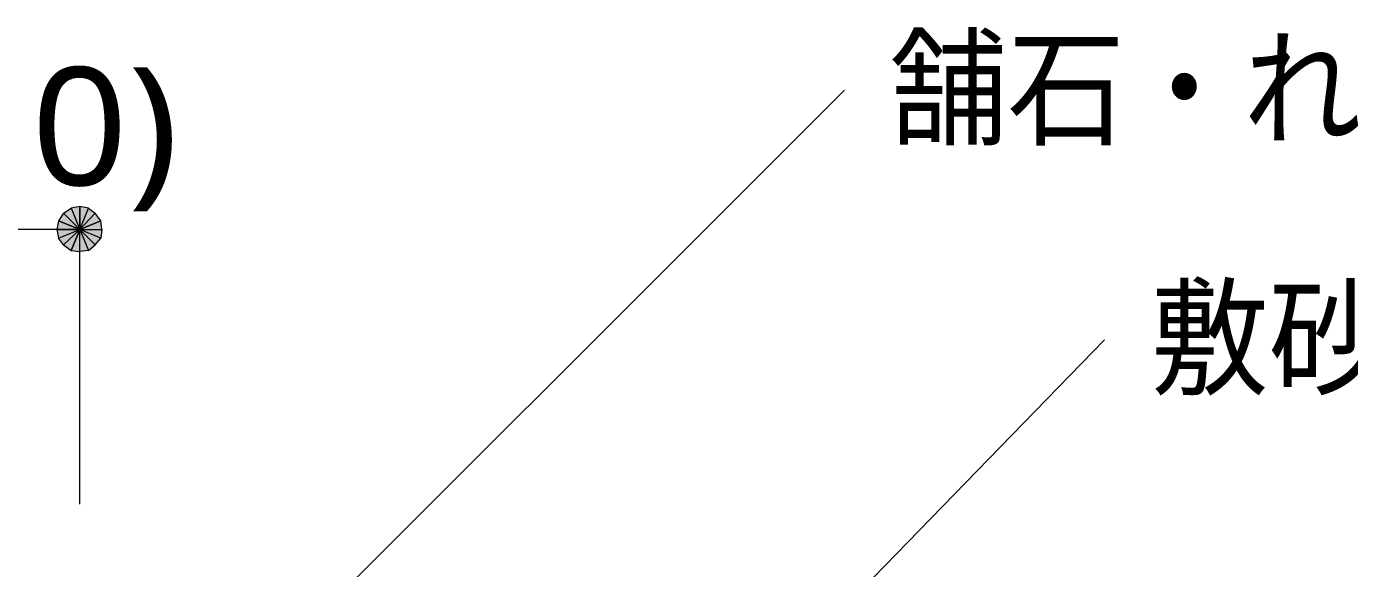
# Model space of a CAD drawing. Header units: millimetres. Extents: x 0 to 420, y 0 to 297.
# Drawn here: x 64.99 to 94.15, y 143.67 to 155.62 of the extents above; entities that cross this region are included whole.
import ezdxf
from ezdxf.enums import TextEntityAlignment as Align

# ---------------------------------------------------------------- set-up
doc = ezdxf.new("R2010")
doc.units = ezdxf.units.MM
doc.styles.add('kst32b', font='NotoSansJP-Variable.ttf')

msp = doc.modelspace()

# ---------------------------------------------------------------- hatches: boundary and pattern name
h = msp.add_hatch(color=7)
h.paths.add_polyline_path([(66.167, 151.659), (65.977, 151.617), (66.167, 151.151), (66.167, 151.659)])
h.paths.add_polyline_path([(65.977, 151.617), (66.167, 151.151), (65.807, 151.511), (65.977, 151.617)])
h.paths.add_polyline_path([(66.167, 151.151), (65.807, 151.511), (65.701, 151.342), (66.167, 151.151)])
h = msp.add_hatch(color=7)
h.paths.add_polyline_path([(66.633, 151.342), (66.506, 151.511), (66.167, 151.151), (66.633, 151.342)])
h.paths.add_polyline_path([(66.506, 151.511), (66.167, 151.151), (66.358, 151.617), (66.506, 151.511)])
h.paths.add_polyline_path([(66.167, 151.151), (66.358, 151.617), (66.167, 151.659), (66.167, 151.151)])
msp.add_hatch(color=7).paths.add_polyline_path([(65.701, 151.342), (65.659, 151.151), (66.167, 151.151), (65.701, 151.342)])
h = msp.add_hatch(color=7)
h.paths.add_polyline_path([(66.506, 150.812), (66.633, 150.961), (66.167, 151.151), (66.506, 150.812)])
h.paths.add_polyline_path([(66.633, 150.961), (66.167, 151.151), (66.654, 151.151), (66.633, 150.961)])
h.paths.add_polyline_path([(66.167, 151.151), (66.654, 151.151), (66.633, 151.342), (66.167, 151.151)])
h = msp.add_hatch(color=7)
h.paths.add_polyline_path([(65.659, 151.151), (65.701, 150.961), (66.167, 151.151), (65.659, 151.151)])
h.paths.add_polyline_path([(65.701, 150.961), (66.167, 151.151), (65.807, 150.812), (65.701, 150.961)])
h.paths.add_polyline_path([(66.167, 151.151), (65.807, 150.812), (65.977, 150.685), (66.167, 151.151)])
h = msp.add_hatch(color=7)
h.paths.add_polyline_path([(65.977, 150.685), (66.167, 150.664), (66.167, 151.151), (65.977, 150.685)])
h.paths.add_polyline_path([(66.167, 150.664), (66.167, 151.151), (66.358, 150.685), (66.167, 150.664)])
h.paths.add_polyline_path([(66.167, 151.151), (66.358, 150.685), (66.506, 150.812), (66.167, 151.151)])

# ---------------------------------------------------------------- linework, layer by layer
at = {"lineweight": 13}
for points in [[(69.046, 140.25), (83.016, 154.22)], [(66.167, 151.151), (64.008, 151.151)], [(66.167, 145.097), (66.167, 151.13)], [(63.754, 123), (88.752, 148.717)]]:
    msp.add_lwpolyline(points, dxfattribs=at)
at = {"lineweight": 0}
for points in [[(66.167, 151.659), (65.977, 151.617), (66.167, 151.151)], [(66.167, 151.151), (66.358, 151.617), (66.167, 151.659)], [(65.701, 151.342), (65.659, 151.151), (66.167, 151.151)], [(66.167, 151.151), (65.807, 151.511), (65.701, 151.342)], [(65.977, 151.617), (66.167, 151.151), (65.807, 151.511)], [(66.506, 151.511), (66.167, 151.151), (66.358, 151.617)], [(66.633, 151.342), (66.506, 151.511), (66.167, 151.151)], [(66.167, 151.151), (66.654, 151.151), (66.633, 151.342)], [(65.659, 151.151), (65.701, 150.961), (66.167, 151.151)], [(65.701, 150.961), (66.167, 151.151), (65.807, 150.812)], [(66.167, 151.151), (65.807, 150.812), (65.977, 150.685)], [(65.977, 150.685), (66.167, 150.664), (66.167, 151.151)], [(66.167, 150.664), (66.167, 151.151), (66.358, 150.685)], [(66.167, 151.151), (66.358, 150.685), (66.506, 150.812)], [(66.506, 150.812), (66.633, 150.961), (66.167, 151.151)], [(66.633, 150.961), (66.167, 151.151), (66.654, 151.151)]]:
    msp.add_lwpolyline(points, close=True, dxfattribs=at)

# ---------------------------------------------------------------- texts
at = {"style": 'kst32b'}
for s, height, p, p2 in [('舗石・れんが', 2.0791, (84.011, 153.225), (99.604, 153.225)), ('(10)', 2.5989, (61.849, 152.125), (68.346, 152.125)), ('敷砂層', 2.0791, (89.768, 147.722), (97.565, 147.722))]:
    msp.add_text(s, height=height, dxfattribs=at).set_placement(p, p2, align=Align.FIT)

doc.saveas('drawing.dxf')
